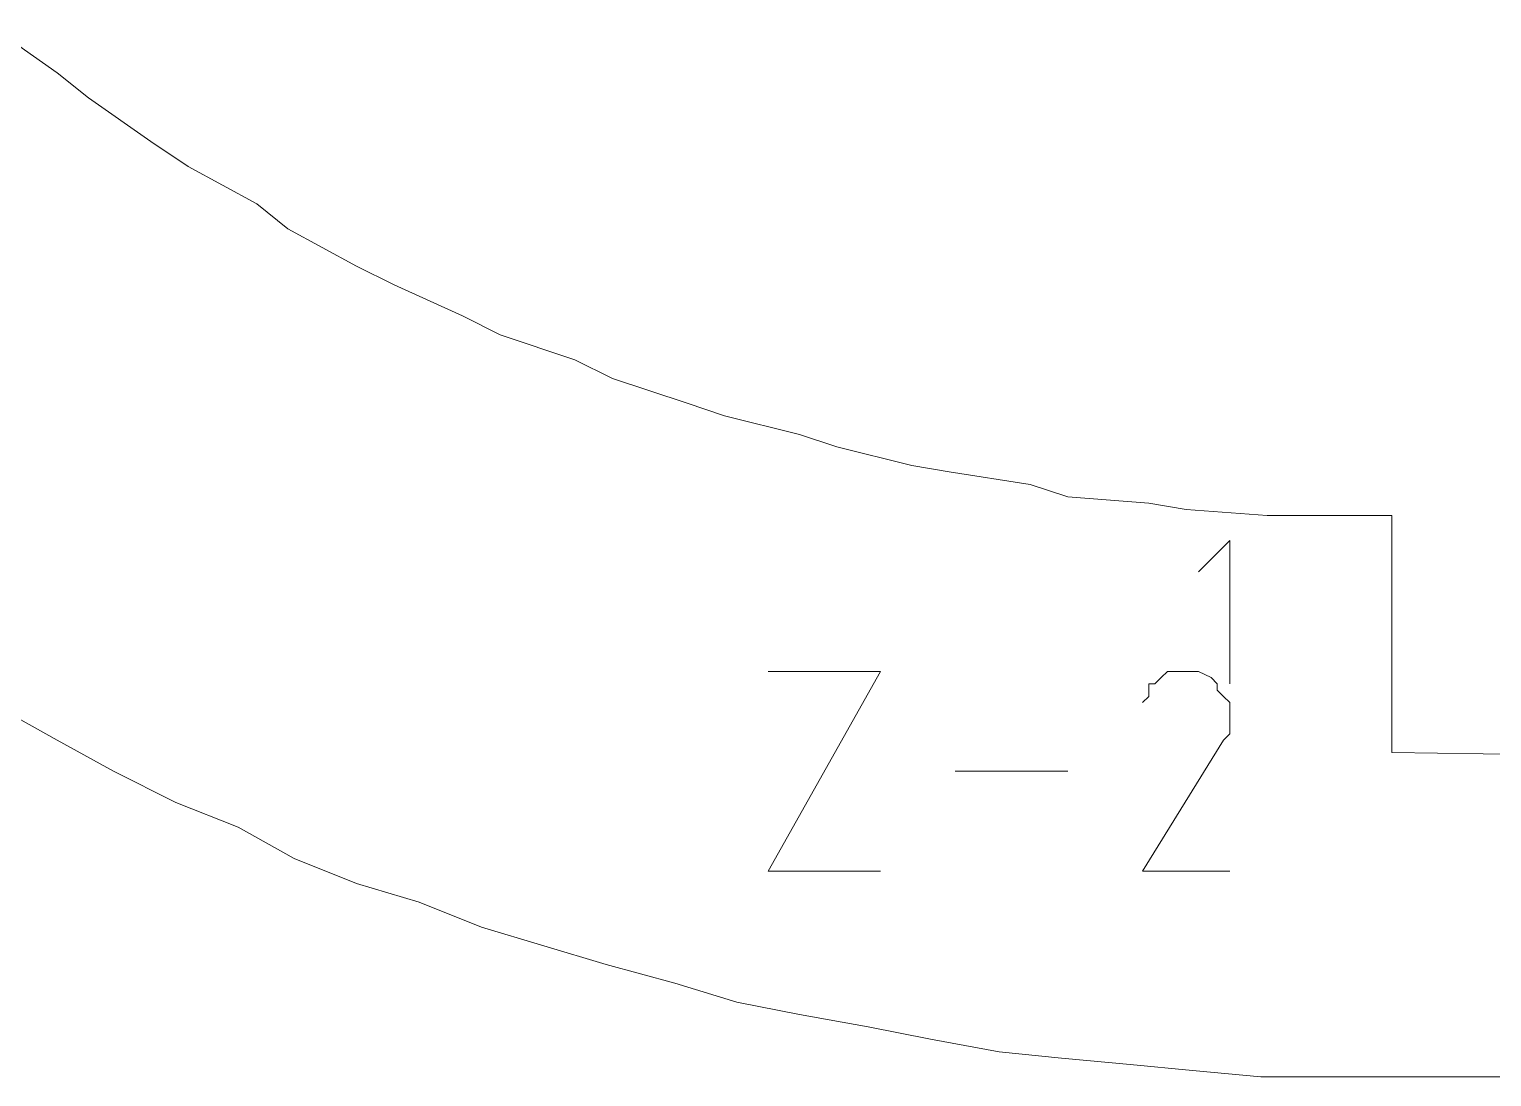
# Model space of a CAD drawing. Header units: centimetres. Extents: x -10.4 to 10.4, y -10.8 to 7.6.
# Drawn here: x -3.855 to -2.528, y -10.749 to -9.799 of the extents above; entities that cross this region are included whole.
import ezdxf
from ezdxf.lldxf.tags import DXFTag

# ---------------------------------------------------------------- set-up
doc = ezdxf.new("R2010")
doc.units = ezdxf.units.CM
doc.header["$MEASUREMENT"] = 0
doc.layers.add('layer 1', color=7, linetype='Continuous')
tags = doc.linetypes.add('New Line1679', pattern=[0.2, 0.1, -0.1]).pattern_tags.tags
tags[6:7] = [DXFTag(74, 4), DXFTag(75, 0), DXFTag(340, '0'), DXFTag(46, 1.0), DXFTag(50, 0.0), DXFTag(44, 0.0), DXFTag(45, 0.0)]
tags[4:5] = [DXFTag(74, 4), DXFTag(75, 0), DXFTag(340, '0'), DXFTag(46, 1.0), DXFTag(50, 0.0), DXFTag(44, 0.0), DXFTag(45, 0.0)]
tags = doc.linetypes.add('New Line1680', pattern=[0.2, 0.1, -0.1]).pattern_tags.tags
tags[6:7] = [DXFTag(74, 4), DXFTag(75, 0), DXFTag(340, '0'), DXFTag(46, 1.0), DXFTag(50, 0.0), DXFTag(44, 0.0), DXFTag(45, 0.0)]
tags[4:5] = [DXFTag(74, 4), DXFTag(75, 0), DXFTag(340, '0'), DXFTag(46, 1.0), DXFTag(50, 0.0), DXFTag(44, 0.0), DXFTag(45, 0.0)]
tags = doc.linetypes.add('New Line1681', pattern=[0.2, 0.1, -0.1]).pattern_tags.tags
tags[6:7] = [DXFTag(74, 4), DXFTag(75, 0), DXFTag(340, '0'), DXFTag(46, 1.0), DXFTag(50, 0.0), DXFTag(44, 0.0), DXFTag(45, 0.0)]
tags[4:5] = [DXFTag(74, 4), DXFTag(75, 0), DXFTag(340, '0'), DXFTag(46, 1.0), DXFTag(50, 0.0), DXFTag(44, 0.0), DXFTag(45, 0.0)]
tags = doc.linetypes.add('New Line1682', pattern=[0.2, 0.1, -0.1]).pattern_tags.tags
tags[6:7] = [DXFTag(74, 4), DXFTag(75, 0), DXFTag(340, '0'), DXFTag(46, 1.0), DXFTag(50, 0.0), DXFTag(44, 0.0), DXFTag(45, 0.0)]
tags[4:5] = [DXFTag(74, 4), DXFTag(75, 0), DXFTag(340, '0'), DXFTag(46, 1.0), DXFTag(50, 0.0), DXFTag(44, 0.0), DXFTag(45, 0.0)]
tags = doc.linetypes.add('New Line1683', pattern=[0.2, 0.1, -0.1]).pattern_tags.tags
tags[6:7] = [DXFTag(74, 4), DXFTag(75, 0), DXFTag(340, '0'), DXFTag(46, 1.0), DXFTag(50, 0.0), DXFTag(44, 0.0), DXFTag(45, 0.0)]
tags[4:5] = [DXFTag(74, 4), DXFTag(75, 0), DXFTag(340, '0'), DXFTag(46, 1.0), DXFTag(50, 0.0), DXFTag(44, 0.0), DXFTag(45, 0.0)]
tags = doc.linetypes.add('New Line1684', pattern=[0.2, 0.1, -0.1]).pattern_tags.tags
tags[6:7] = [DXFTag(74, 4), DXFTag(75, 0), DXFTag(340, '0'), DXFTag(46, 1.0), DXFTag(50, 0.0), DXFTag(44, 0.0), DXFTag(45, 0.0)]
tags[4:5] = [DXFTag(74, 4), DXFTag(75, 0), DXFTag(340, '0'), DXFTag(46, 1.0), DXFTag(50, 0.0), DXFTag(44, 0.0), DXFTag(45, 0.0)]
tags = doc.linetypes.add('New Line1685', pattern=[0.2, 0.1, -0.1]).pattern_tags.tags
tags[6:7] = [DXFTag(74, 4), DXFTag(75, 0), DXFTag(340, '0'), DXFTag(46, 1.0), DXFTag(50, 0.0), DXFTag(44, 0.0), DXFTag(45, 0.0)]
tags[4:5] = [DXFTag(74, 4), DXFTag(75, 0), DXFTag(340, '0'), DXFTag(46, 1.0), DXFTag(50, 0.0), DXFTag(44, 0.0), DXFTag(45, 0.0)]
tags = doc.linetypes.add('New Line1686', pattern=[0.2, 0.1, -0.1]).pattern_tags.tags
tags[6:7] = [DXFTag(74, 4), DXFTag(75, 0), DXFTag(340, '0'), DXFTag(46, 1.0), DXFTag(50, 0.0), DXFTag(44, 0.0), DXFTag(45, 0.0)]
tags[4:5] = [DXFTag(74, 4), DXFTag(75, 0), DXFTag(340, '0'), DXFTag(46, 1.0), DXFTag(50, 0.0), DXFTag(44, 0.0), DXFTag(45, 0.0)]
tags = doc.linetypes.add('New Line1687', pattern=[0.2, 0.1, -0.1]).pattern_tags.tags
tags[6:7] = [DXFTag(74, 4), DXFTag(75, 0), DXFTag(340, '0'), DXFTag(46, 1.0), DXFTag(50, 0.0), DXFTag(44, 0.0), DXFTag(45, 0.0)]
tags[4:5] = [DXFTag(74, 4), DXFTag(75, 0), DXFTag(340, '0'), DXFTag(46, 1.0), DXFTag(50, 0.0), DXFTag(44, 0.0), DXFTag(45, 0.0)]
tags = doc.linetypes.add('New Line1688', pattern=[0.2, 0.1, -0.1]).pattern_tags.tags
tags[6:7] = [DXFTag(74, 4), DXFTag(75, 0), DXFTag(340, '0'), DXFTag(46, 1.0), DXFTag(50, 0.0), DXFTag(44, 0.0), DXFTag(45, 0.0)]
tags[4:5] = [DXFTag(74, 4), DXFTag(75, 0), DXFTag(340, '0'), DXFTag(46, 1.0), DXFTag(50, 0.0), DXFTag(44, 0.0), DXFTag(45, 0.0)]
tags = doc.linetypes.add('New Line1689', pattern=[0.2, 0.1, -0.1]).pattern_tags.tags
tags[6:7] = [DXFTag(74, 4), DXFTag(75, 0), DXFTag(340, '0'), DXFTag(46, 1.0), DXFTag(50, 0.0), DXFTag(44, 0.0), DXFTag(45, 0.0)]
tags[4:5] = [DXFTag(74, 4), DXFTag(75, 0), DXFTag(340, '0'), DXFTag(46, 1.0), DXFTag(50, 0.0), DXFTag(44, 0.0), DXFTag(45, 0.0)]
tags = doc.linetypes.add('New Line1690', pattern=[0.2, 0.1, -0.1]).pattern_tags.tags
tags[6:7] = [DXFTag(74, 4), DXFTag(75, 0), DXFTag(340, '0'), DXFTag(46, 1.0), DXFTag(50, 0.0), DXFTag(44, 0.0), DXFTag(45, 0.0)]
tags[4:5] = [DXFTag(74, 4), DXFTag(75, 0), DXFTag(340, '0'), DXFTag(46, 1.0), DXFTag(50, 0.0), DXFTag(44, 0.0), DXFTag(45, 0.0)]
tags = doc.linetypes.add('New Line1691', pattern=[0.2, 0.1, -0.1]).pattern_tags.tags
tags[6:7] = [DXFTag(74, 4), DXFTag(75, 0), DXFTag(340, '0'), DXFTag(46, 1.0), DXFTag(50, 0.0), DXFTag(44, 0.0), DXFTag(45, 0.0)]
tags[4:5] = [DXFTag(74, 4), DXFTag(75, 0), DXFTag(340, '0'), DXFTag(46, 1.0), DXFTag(50, 0.0), DXFTag(44, 0.0), DXFTag(45, 0.0)]
tags = doc.linetypes.add('New Line1692', pattern=[0.2, 0.1, -0.1]).pattern_tags.tags
tags[6:7] = [DXFTag(74, 4), DXFTag(75, 0), DXFTag(340, '0'), DXFTag(46, 1.0), DXFTag(50, 0.0), DXFTag(44, 0.0), DXFTag(45, 0.0)]
tags[4:5] = [DXFTag(74, 4), DXFTag(75, 0), DXFTag(340, '0'), DXFTag(46, 1.0), DXFTag(50, 0.0), DXFTag(44, 0.0), DXFTag(45, 0.0)]
tags = doc.linetypes.add('New Line1693', pattern=[0.2, 0.1, -0.1]).pattern_tags.tags
tags[6:7] = [DXFTag(74, 4), DXFTag(75, 0), DXFTag(340, '0'), DXFTag(46, 1.0), DXFTag(50, 0.0), DXFTag(44, 0.0), DXFTag(45, 0.0)]
tags[4:5] = [DXFTag(74, 4), DXFTag(75, 0), DXFTag(340, '0'), DXFTag(46, 1.0), DXFTag(50, 0.0), DXFTag(44, 0.0), DXFTag(45, 0.0)]
tags = doc.linetypes.add('New Line1694', pattern=[0.2, 0.1, -0.1]).pattern_tags.tags
tags[6:7] = [DXFTag(74, 4), DXFTag(75, 0), DXFTag(340, '0'), DXFTag(46, 1.0), DXFTag(50, 0.0), DXFTag(44, 0.0), DXFTag(45, 0.0)]
tags[4:5] = [DXFTag(74, 4), DXFTag(75, 0), DXFTag(340, '0'), DXFTag(46, 1.0), DXFTag(50, 0.0), DXFTag(44, 0.0), DXFTag(45, 0.0)]
tags = doc.linetypes.add('New Line1695', pattern=[0.2, 0.1, -0.1]).pattern_tags.tags
tags[6:7] = [DXFTag(74, 4), DXFTag(75, 0), DXFTag(340, '0'), DXFTag(46, 1.0), DXFTag(50, 0.0), DXFTag(44, 0.0), DXFTag(45, 0.0)]
tags[4:5] = [DXFTag(74, 4), DXFTag(75, 0), DXFTag(340, '0'), DXFTag(46, 1.0), DXFTag(50, 0.0), DXFTag(44, 0.0), DXFTag(45, 0.0)]
tags = doc.linetypes.add('New Line1696', pattern=[0.2, 0.1, -0.1]).pattern_tags.tags
tags[6:7] = [DXFTag(74, 4), DXFTag(75, 0), DXFTag(340, '0'), DXFTag(46, 1.0), DXFTag(50, 0.0), DXFTag(44, 0.0), DXFTag(45, 0.0)]
tags[4:5] = [DXFTag(74, 4), DXFTag(75, 0), DXFTag(340, '0'), DXFTag(46, 1.0), DXFTag(50, 0.0), DXFTag(44, 0.0), DXFTag(45, 0.0)]
tags = doc.linetypes.add('New Line1697', pattern=[0.2, 0.1, -0.1]).pattern_tags.tags
tags[6:7] = [DXFTag(74, 4), DXFTag(75, 0), DXFTag(340, '0'), DXFTag(46, 1.0), DXFTag(50, 0.0), DXFTag(44, 0.0), DXFTag(45, 0.0)]
tags[4:5] = [DXFTag(74, 4), DXFTag(75, 0), DXFTag(340, '0'), DXFTag(46, 1.0), DXFTag(50, 0.0), DXFTag(44, 0.0), DXFTag(45, 0.0)]
tags = doc.linetypes.add('New Line1698', pattern=[0.2, 0.1, -0.1]).pattern_tags.tags
tags[6:7] = [DXFTag(74, 4), DXFTag(75, 0), DXFTag(340, '0'), DXFTag(46, 1.0), DXFTag(50, 0.0), DXFTag(44, 0.0), DXFTag(45, 0.0)]
tags[4:5] = [DXFTag(74, 4), DXFTag(75, 0), DXFTag(340, '0'), DXFTag(46, 1.0), DXFTag(50, 0.0), DXFTag(44, 0.0), DXFTag(45, 0.0)]
tags = doc.linetypes.add('New Line1699', pattern=[0.2, 0.1, -0.1]).pattern_tags.tags
tags[6:7] = [DXFTag(74, 4), DXFTag(75, 0), DXFTag(340, '0'), DXFTag(46, 1.0), DXFTag(50, 0.0), DXFTag(44, 0.0), DXFTag(45, 0.0)]
tags[4:5] = [DXFTag(74, 4), DXFTag(75, 0), DXFTag(340, '0'), DXFTag(46, 1.0), DXFTag(50, 0.0), DXFTag(44, 0.0), DXFTag(45, 0.0)]
tags = doc.linetypes.add('New Line1700', pattern=[0.2, 0.1, -0.1]).pattern_tags.tags
tags[6:7] = [DXFTag(74, 4), DXFTag(75, 0), DXFTag(340, '0'), DXFTag(46, 1.0), DXFTag(50, 0.0), DXFTag(44, 0.0), DXFTag(45, 0.0)]
tags[4:5] = [DXFTag(74, 4), DXFTag(75, 0), DXFTag(340, '0'), DXFTag(46, 1.0), DXFTag(50, 0.0), DXFTag(44, 0.0), DXFTag(45, 0.0)]
tags = doc.linetypes.add('New Line1701', pattern=[0.2, 0.1, -0.1]).pattern_tags.tags
tags[6:7] = [DXFTag(74, 4), DXFTag(75, 0), DXFTag(340, '0'), DXFTag(46, 1.0), DXFTag(50, 0.0), DXFTag(44, 0.0), DXFTag(45, 0.0)]
tags[4:5] = [DXFTag(74, 4), DXFTag(75, 0), DXFTag(340, '0'), DXFTag(46, 1.0), DXFTag(50, 0.0), DXFTag(44, 0.0), DXFTag(45, 0.0)]
tags = doc.linetypes.add('New Line1702', pattern=[0.2, 0.1, -0.1]).pattern_tags.tags
tags[6:7] = [DXFTag(74, 4), DXFTag(75, 0), DXFTag(340, '0'), DXFTag(46, 1.0), DXFTag(50, 0.0), DXFTag(44, 0.0), DXFTag(45, 0.0)]
tags[4:5] = [DXFTag(74, 4), DXFTag(75, 0), DXFTag(340, '0'), DXFTag(46, 1.0), DXFTag(50, 0.0), DXFTag(44, 0.0), DXFTag(45, 0.0)]
tags = doc.linetypes.add('New Line1721', pattern=[0.2, 0.1, -0.1]).pattern_tags.tags
tags[6:7] = [DXFTag(74, 4), DXFTag(75, 0), DXFTag(340, '0'), DXFTag(46, 1.0), DXFTag(50, 0.0), DXFTag(44, 0.0), DXFTag(45, 0.0)]
tags[4:5] = [DXFTag(74, 4), DXFTag(75, 0), DXFTag(340, '0'), DXFTag(46, 1.0), DXFTag(50, 0.0), DXFTag(44, 0.0), DXFTag(45, 0.0)]
tags = doc.linetypes.add('New Line1722', pattern=[0.2, 0.1, -0.1]).pattern_tags.tags
tags[6:7] = [DXFTag(74, 4), DXFTag(75, 0), DXFTag(340, '0'), DXFTag(46, 1.0), DXFTag(50, 0.0), DXFTag(44, 0.0), DXFTag(45, 0.0)]
tags[4:5] = [DXFTag(74, 4), DXFTag(75, 0), DXFTag(340, '0'), DXFTag(46, 1.0), DXFTag(50, 0.0), DXFTag(44, 0.0), DXFTag(45, 0.0)]
tags = doc.linetypes.add('New Line1723', pattern=[0.2, 0.1, -0.1]).pattern_tags.tags
tags[6:7] = [DXFTag(74, 4), DXFTag(75, 0), DXFTag(340, '0'), DXFTag(46, 1.0), DXFTag(50, 0.0), DXFTag(44, 0.0), DXFTag(45, 0.0)]
tags[4:5] = [DXFTag(74, 4), DXFTag(75, 0), DXFTag(340, '0'), DXFTag(46, 1.0), DXFTag(50, 0.0), DXFTag(44, 0.0), DXFTag(45, 0.0)]
tags = doc.linetypes.add('New Line1724', pattern=[0.2, 0.1, -0.1]).pattern_tags.tags
tags[6:7] = [DXFTag(74, 4), DXFTag(75, 0), DXFTag(340, '0'), DXFTag(46, 1.0), DXFTag(50, 0.0), DXFTag(44, 0.0), DXFTag(45, 0.0)]
tags[4:5] = [DXFTag(74, 4), DXFTag(75, 0), DXFTag(340, '0'), DXFTag(46, 1.0), DXFTag(50, 0.0), DXFTag(44, 0.0), DXFTag(45, 0.0)]
tags = doc.linetypes.add('New Line1725', pattern=[0.2, 0.1, -0.1]).pattern_tags.tags
tags[6:7] = [DXFTag(74, 4), DXFTag(75, 0), DXFTag(340, '0'), DXFTag(46, 1.0), DXFTag(50, 0.0), DXFTag(44, 0.0), DXFTag(45, 0.0)]
tags[4:5] = [DXFTag(74, 4), DXFTag(75, 0), DXFTag(340, '0'), DXFTag(46, 1.0), DXFTag(50, 0.0), DXFTag(44, 0.0), DXFTag(45, 0.0)]
tags = doc.linetypes.add('New Line1726', pattern=[0.2, 0.1, -0.1]).pattern_tags.tags
tags[6:7] = [DXFTag(74, 4), DXFTag(75, 0), DXFTag(340, '0'), DXFTag(46, 1.0), DXFTag(50, 0.0), DXFTag(44, 0.0), DXFTag(45, 0.0)]
tags[4:5] = [DXFTag(74, 4), DXFTag(75, 0), DXFTag(340, '0'), DXFTag(46, 1.0), DXFTag(50, 0.0), DXFTag(44, 0.0), DXFTag(45, 0.0)]
tags = doc.linetypes.add('New Line1727', pattern=[0.2, 0.1, -0.1]).pattern_tags.tags
tags[6:7] = [DXFTag(74, 4), DXFTag(75, 0), DXFTag(340, '0'), DXFTag(46, 1.0), DXFTag(50, 0.0), DXFTag(44, 0.0), DXFTag(45, 0.0)]
tags[4:5] = [DXFTag(74, 4), DXFTag(75, 0), DXFTag(340, '0'), DXFTag(46, 1.0), DXFTag(50, 0.0), DXFTag(44, 0.0), DXFTag(45, 0.0)]
tags = doc.linetypes.add('New Line1728', pattern=[0.2, 0.1, -0.1]).pattern_tags.tags
tags[6:7] = [DXFTag(74, 4), DXFTag(75, 0), DXFTag(340, '0'), DXFTag(46, 1.0), DXFTag(50, 0.0), DXFTag(44, 0.0), DXFTag(45, 0.0)]
tags[4:5] = [DXFTag(74, 4), DXFTag(75, 0), DXFTag(340, '0'), DXFTag(46, 1.0), DXFTag(50, 0.0), DXFTag(44, 0.0), DXFTag(45, 0.0)]
tags = doc.linetypes.add('New Line1729', pattern=[0.2, 0.1, -0.1]).pattern_tags.tags
tags[6:7] = [DXFTag(74, 4), DXFTag(75, 0), DXFTag(340, '0'), DXFTag(46, 1.0), DXFTag(50, 0.0), DXFTag(44, 0.0), DXFTag(45, 0.0)]
tags[4:5] = [DXFTag(74, 4), DXFTag(75, 0), DXFTag(340, '0'), DXFTag(46, 1.0), DXFTag(50, 0.0), DXFTag(44, 0.0), DXFTag(45, 0.0)]
tags = doc.linetypes.add('New Line1730', pattern=[0.2, 0.1, -0.1]).pattern_tags.tags
tags[6:7] = [DXFTag(74, 4), DXFTag(75, 0), DXFTag(340, '0'), DXFTag(46, 1.0), DXFTag(50, 0.0), DXFTag(44, 0.0), DXFTag(45, 0.0)]
tags[4:5] = [DXFTag(74, 4), DXFTag(75, 0), DXFTag(340, '0'), DXFTag(46, 1.0), DXFTag(50, 0.0), DXFTag(44, 0.0), DXFTag(45, 0.0)]
tags = doc.linetypes.add('New Line1731', pattern=[0.2, 0.1, -0.1]).pattern_tags.tags
tags[6:7] = [DXFTag(74, 4), DXFTag(75, 0), DXFTag(340, '0'), DXFTag(46, 1.0), DXFTag(50, 0.0), DXFTag(44, 0.0), DXFTag(45, 0.0)]
tags[4:5] = [DXFTag(74, 4), DXFTag(75, 0), DXFTag(340, '0'), DXFTag(46, 1.0), DXFTag(50, 0.0), DXFTag(44, 0.0), DXFTag(45, 0.0)]
tags = doc.linetypes.add('New Line1732', pattern=[0.2, 0.1, -0.1]).pattern_tags.tags
tags[6:7] = [DXFTag(74, 4), DXFTag(75, 0), DXFTag(340, '0'), DXFTag(46, 1.0), DXFTag(50, 0.0), DXFTag(44, 0.0), DXFTag(45, 0.0)]
tags[4:5] = [DXFTag(74, 4), DXFTag(75, 0), DXFTag(340, '0'), DXFTag(46, 1.0), DXFTag(50, 0.0), DXFTag(44, 0.0), DXFTag(45, 0.0)]
tags = doc.linetypes.add('New Line1733', pattern=[0.2, 0.1, -0.1]).pattern_tags.tags
tags[6:7] = [DXFTag(74, 4), DXFTag(75, 0), DXFTag(340, '0'), DXFTag(46, 1.0), DXFTag(50, 0.0), DXFTag(44, 0.0), DXFTag(45, 0.0)]
tags[4:5] = [DXFTag(74, 4), DXFTag(75, 0), DXFTag(340, '0'), DXFTag(46, 1.0), DXFTag(50, 0.0), DXFTag(44, 0.0), DXFTag(45, 0.0)]
tags = doc.linetypes.add('New Line1734', pattern=[0.2, 0.1, -0.1]).pattern_tags.tags
tags[6:7] = [DXFTag(74, 4), DXFTag(75, 0), DXFTag(340, '0'), DXFTag(46, 1.0), DXFTag(50, 0.0), DXFTag(44, 0.0), DXFTag(45, 0.0)]
tags[4:5] = [DXFTag(74, 4), DXFTag(75, 0), DXFTag(340, '0'), DXFTag(46, 1.0), DXFTag(50, 0.0), DXFTag(44, 0.0), DXFTag(45, 0.0)]
tags = doc.linetypes.add('New Line1735', pattern=[0.2, 0.1, -0.1]).pattern_tags.tags
tags[6:7] = [DXFTag(74, 4), DXFTag(75, 0), DXFTag(340, '0'), DXFTag(46, 1.0), DXFTag(50, 0.0), DXFTag(44, 0.0), DXFTag(45, 0.0)]
tags[4:5] = [DXFTag(74, 4), DXFTag(75, 0), DXFTag(340, '0'), DXFTag(46, 1.0), DXFTag(50, 0.0), DXFTag(44, 0.0), DXFTag(45, 0.0)]
tags = doc.linetypes.add('New Line1736', pattern=[0.2, 0.1, -0.1]).pattern_tags.tags
tags[6:7] = [DXFTag(74, 4), DXFTag(75, 0), DXFTag(340, '0'), DXFTag(46, 1.0), DXFTag(50, 0.0), DXFTag(44, 0.0), DXFTag(45, 0.0)]
tags[4:5] = [DXFTag(74, 4), DXFTag(75, 0), DXFTag(340, '0'), DXFTag(46, 1.0), DXFTag(50, 0.0), DXFTag(44, 0.0), DXFTag(45, 0.0)]
tags = doc.linetypes.add('New Line1737', pattern=[0.2, 0.1, -0.1]).pattern_tags.tags
tags[6:7] = [DXFTag(74, 4), DXFTag(75, 0), DXFTag(340, '0'), DXFTag(46, 1.0), DXFTag(50, 0.0), DXFTag(44, 0.0), DXFTag(45, 0.0)]
tags[4:5] = [DXFTag(74, 4), DXFTag(75, 0), DXFTag(340, '0'), DXFTag(46, 1.0), DXFTag(50, 0.0), DXFTag(44, 0.0), DXFTag(45, 0.0)]
tags = doc.linetypes.add('New Line1738', pattern=[0.2, 0.1, -0.1]).pattern_tags.tags
tags[6:7] = [DXFTag(74, 4), DXFTag(75, 0), DXFTag(340, '0'), DXFTag(46, 1.0), DXFTag(50, 0.0), DXFTag(44, 0.0), DXFTag(45, 0.0)]
tags[4:5] = [DXFTag(74, 4), DXFTag(75, 0), DXFTag(340, '0'), DXFTag(46, 1.0), DXFTag(50, 0.0), DXFTag(44, 0.0), DXFTag(45, 0.0)]
tags = doc.linetypes.add('New Line1739', pattern=[0.2, 0.1, -0.1]).pattern_tags.tags
tags[6:7] = [DXFTag(74, 4), DXFTag(75, 0), DXFTag(340, '0'), DXFTag(46, 1.0), DXFTag(50, 0.0), DXFTag(44, 0.0), DXFTag(45, 0.0)]
tags[4:5] = [DXFTag(74, 4), DXFTag(75, 0), DXFTag(340, '0'), DXFTag(46, 1.0), DXFTag(50, 0.0), DXFTag(44, 0.0), DXFTag(45, 0.0)]
tags = doc.linetypes.add('New Line1740', pattern=[0.2, 0.1, -0.1]).pattern_tags.tags
tags[6:7] = [DXFTag(74, 4), DXFTag(75, 0), DXFTag(340, '0'), DXFTag(46, 1.0), DXFTag(50, 0.0), DXFTag(44, 0.0), DXFTag(45, 0.0)]
tags[4:5] = [DXFTag(74, 4), DXFTag(75, 0), DXFTag(340, '0'), DXFTag(46, 1.0), DXFTag(50, 0.0), DXFTag(44, 0.0), DXFTag(45, 0.0)]
tags = doc.linetypes.add('New Line1741', pattern=[0.2, 0.1, -0.1]).pattern_tags.tags
tags[6:7] = [DXFTag(74, 4), DXFTag(75, 0), DXFTag(340, '0'), DXFTag(46, 1.0), DXFTag(50, 0.0), DXFTag(44, 0.0), DXFTag(45, 0.0)]
tags[4:5] = [DXFTag(74, 4), DXFTag(75, 0), DXFTag(340, '0'), DXFTag(46, 1.0), DXFTag(50, 0.0), DXFTag(44, 0.0), DXFTag(45, 0.0)]
tags = doc.linetypes.add('New Line1742', pattern=[0.2, 0.1, -0.1]).pattern_tags.tags
tags[6:7] = [DXFTag(74, 4), DXFTag(75, 0), DXFTag(340, '0'), DXFTag(46, 1.0), DXFTag(50, 0.0), DXFTag(44, 0.0), DXFTag(45, 0.0)]
tags[4:5] = [DXFTag(74, 4), DXFTag(75, 0), DXFTag(340, '0'), DXFTag(46, 1.0), DXFTag(50, 0.0), DXFTag(44, 0.0), DXFTag(45, 0.0)]
tags = doc.linetypes.add('New Line1743', pattern=[0.2, 0.1, -0.1]).pattern_tags.tags
tags[6:7] = [DXFTag(74, 4), DXFTag(75, 0), DXFTag(340, '0'), DXFTag(46, 1.0), DXFTag(50, 0.0), DXFTag(44, 0.0), DXFTag(45, 0.0)]
tags[4:5] = [DXFTag(74, 4), DXFTag(75, 0), DXFTag(340, '0'), DXFTag(46, 1.0), DXFTag(50, 0.0), DXFTag(44, 0.0), DXFTag(45, 0.0)]
tags = doc.linetypes.add('New Line1744', pattern=[0.2, 0.1, -0.1]).pattern_tags.tags
tags[6:7] = [DXFTag(74, 4), DXFTag(75, 0), DXFTag(340, '0'), DXFTag(46, 1.0), DXFTag(50, 0.0), DXFTag(44, 0.0), DXFTag(45, 0.0)]
tags[4:5] = [DXFTag(74, 4), DXFTag(75, 0), DXFTag(340, '0'), DXFTag(46, 1.0), DXFTag(50, 0.0), DXFTag(44, 0.0), DXFTag(45, 0.0)]
tags = doc.linetypes.add('New Line1745', pattern=[0.2, 0.1, -0.1]).pattern_tags.tags
tags[6:7] = [DXFTag(74, 4), DXFTag(75, 0), DXFTag(340, '0'), DXFTag(46, 1.0), DXFTag(50, 0.0), DXFTag(44, 0.0), DXFTag(45, 0.0)]
tags[4:5] = [DXFTag(74, 4), DXFTag(75, 0), DXFTag(340, '0'), DXFTag(46, 1.0), DXFTag(50, 0.0), DXFTag(44, 0.0), DXFTag(45, 0.0)]
tags = doc.linetypes.add('New Line1746', pattern=[0.2, 0.1, -0.1]).pattern_tags.tags
tags[6:7] = [DXFTag(74, 4), DXFTag(75, 0), DXFTag(340, '0'), DXFTag(46, 1.0), DXFTag(50, 0.0), DXFTag(44, 0.0), DXFTag(45, 0.0)]
tags[4:5] = [DXFTag(74, 4), DXFTag(75, 0), DXFTag(340, '0'), DXFTag(46, 1.0), DXFTag(50, 0.0), DXFTag(44, 0.0), DXFTag(45, 0.0)]
tags = doc.linetypes.add('New Line1747', pattern=[0.2, 0.1, -0.1]).pattern_tags.tags
tags[6:7] = [DXFTag(74, 4), DXFTag(75, 0), DXFTag(340, '0'), DXFTag(46, 1.0), DXFTag(50, 0.0), DXFTag(44, 0.0), DXFTag(45, 0.0)]
tags[4:5] = [DXFTag(74, 4), DXFTag(75, 0), DXFTag(340, '0'), DXFTag(46, 1.0), DXFTag(50, 0.0), DXFTag(44, 0.0), DXFTag(45, 0.0)]

msp = doc.modelspace()

# ---------------------------------------------------------------- linework, layer by layer
at = {"layer": 'layer 1', "color": 5, "linetype": 'New Line1747', "lineweight": 9}
msp.add_open_spline([(-3.8295, -9.83832), (-3.8295, -9.83832), (-3.88609, -9.79881), (-3.88609, -9.79881)], degree=3, dxfattribs=at)
at = {"layer": 'layer 1', "color": 5, "linetype": 'New Line1746', "lineweight": 9}
msp.add_open_spline([(-3.80121, -9.86092), (-3.80121, -9.86092), (-3.8295, -9.83832), (-3.8295, -9.83832)], degree=3, dxfattribs=at)
at = {"layer": 'layer 1', "color": 5, "linetype": 'New Line1745', "lineweight": 9}
msp.add_open_spline([(-3.74462, -9.9006), (-3.74462, -9.9006), (-3.80121, -9.86092), (-3.80121, -9.86092)], degree=3, dxfattribs=at)
at = {"layer": 'layer 1', "color": 5, "linetype": 'New Line1744', "lineweight": 9}
msp.add_open_spline([(-3.71079, -9.92321), (-3.71079, -9.92321), (-3.74462, -9.9006), (-3.74462, -9.9006)], degree=3, dxfattribs=at)
at = {"layer": 'layer 1', "color": 5, "linetype": 'New Line1743', "lineweight": 9}
msp.add_open_spline([(-3.64852, -9.95718), (-3.64852, -9.95718), (-3.71079, -9.92321), (-3.71079, -9.92321)], degree=3, dxfattribs=at)
at = {"layer": 'layer 1', "color": 5, "linetype": 'New Line1742', "lineweight": 9}
msp.add_open_spline([(-3.62022, -9.97979), (-3.62022, -9.97979), (-3.64852, -9.95718), (-3.64852, -9.95718)], degree=3, dxfattribs=at)
at = {"layer": 'layer 1', "color": 5, "linetype": 'New Line1741', "lineweight": 9}
msp.add_open_spline([(-3.55795, -10.01376), (-3.55795, -10.01376), (-3.62022, -9.97979), (-3.62022, -9.97979)], degree=3, dxfattribs=at)
at = {"layer": 'layer 1', "color": 5, "linetype": 'New Line1740', "lineweight": 9}
msp.add_open_spline([(-3.52397, -10.03068), (-3.52397, -10.03068), (-3.55795, -10.01376), (-3.55795, -10.01376)], degree=3, dxfattribs=at)
at = {"layer": 'layer 1', "color": 5, "linetype": 'New Line1739', "lineweight": 9}
msp.add_open_spline([(-3.46184, -10.05898), (-3.46184, -10.05898), (-3.52397, -10.03068), (-3.52397, -10.03068)], degree=3, dxfattribs=at)
at = {"layer": 'layer 1', "color": 5, "linetype": 'New Line1738', "lineweight": 9}
msp.add_open_spline([(-3.42787, -10.07605), (-3.42787, -10.07605), (-3.46184, -10.05898), (-3.46184, -10.05898)], degree=3, dxfattribs=at)
at = {"layer": 'layer 1', "color": 5, "linetype": 'New Line1737', "lineweight": 9}
msp.add_open_spline([(-3.35989, -10.09864), (-3.35989, -10.09864), (-3.42787, -10.07605), (-3.42787, -10.07605)], degree=3, dxfattribs=at)
at = {"layer": 'layer 1', "color": 5, "linetype": 'New Line1736', "lineweight": 9}
msp.add_open_spline([(-3.32592, -10.11556), (-3.32592, -10.11556), (-3.35989, -10.09864), (-3.35989, -10.09864)], degree=3, dxfattribs=at)
at = {"layer": 'layer 1', "color": 5, "linetype": 'New Line1735', "lineweight": 9}
msp.add_open_spline([(-3.2581, -10.13816), (-3.2581, -10.13816), (-3.32592, -10.11556), (-3.32592, -10.11556)], degree=3, dxfattribs=at)
at = {"layer": 'layer 1', "color": 5, "linetype": 'New Line1734', "lineweight": 9}
msp.add_open_spline([(-3.22412, -10.14954), (-3.22412, -10.14954), (-3.2581, -10.13816), (-3.2581, -10.13816)], degree=3, dxfattribs=at)
at = {"layer": 'layer 1', "color": 5, "linetype": 'New Line1733', "lineweight": 9}
msp.add_open_spline([(-3.15631, -10.16646), (-3.15631, -10.16646), (-3.22412, -10.14954), (-3.22412, -10.14954)], degree=3, dxfattribs=at)
at = {"layer": 'layer 1', "color": 5, "linetype": 'New Line1732', "lineweight": 9}
msp.add_open_spline([(-3.12233, -10.17784), (-3.12233, -10.17784), (-3.15631, -10.16646), (-3.15631, -10.16646)], degree=3, dxfattribs=at)
at = {"layer": 'layer 1', "color": 5, "linetype": 'New Line1731', "lineweight": 9}
msp.add_open_spline([(-3.05437, -10.19476), (-3.05437, -10.19476), (-3.12233, -10.17784), (-3.12233, -10.17784)], degree=3, dxfattribs=at)
at = {"layer": 'layer 1', "color": 5, "linetype": 'New Line1730', "lineweight": 9}
msp.add_open_spline([(-3.02038, -10.20045), (-3.02038, -10.20045), (-3.05437, -10.19476), (-3.05437, -10.19476)], degree=3, dxfattribs=at)
at = {"layer": 'layer 1', "color": 5, "linetype": 'New Line1729', "lineweight": 9}
msp.add_open_spline([(-2.94688, -10.21182), (-2.94688, -10.21182), (-3.02038, -10.20045), (-3.02038, -10.20045)], degree=3, dxfattribs=at)
at = {"layer": 'layer 1', "color": 5, "linetype": 'New Line1728', "lineweight": 9}
msp.add_open_spline([(-2.9129, -10.22304), (-2.9129, -10.22304), (-2.94688, -10.21182), (-2.94688, -10.21182)], degree=3, dxfattribs=at)
at = {"layer": 'layer 1', "color": 5, "linetype": 'New Line1727', "lineweight": 9}
msp.add_open_spline([(-2.8394, -10.22873), (-2.8394, -10.22873), (-2.9129, -10.22304), (-2.9129, -10.22304)], degree=3, dxfattribs=at)
at = {"layer": 'layer 1', "color": 5, "linetype": 'New Line1726', "lineweight": 9}
msp.add_open_spline([(-2.80542, -10.23442), (-2.80542, -10.23442), (-2.8394, -10.22873), (-2.8394, -10.22873)], degree=3, dxfattribs=at)
at = {"layer": 'layer 1', "color": 5, "linetype": 'New Line1725', "lineweight": 9}
msp.add_open_spline([(-2.73191, -10.24011), (-2.73191, -10.24011), (-2.80542, -10.23442), (-2.80542, -10.23442)], degree=3, dxfattribs=at)
at = {"layer": 'layer 1', "color": 5, "linetype": 'New Line1724', "lineweight": 9}
msp.add_open_spline([(-2.69794, -10.24011), (-2.69794, -10.24011), (-2.73191, -10.24011), (-2.73191, -10.24011)], degree=3, dxfattribs=at)
at = {"layer": 'layer 1', "color": 5, "linetype": 'New Line1723', "lineweight": 9}
msp.add_open_spline([(-2.61875, -10.24011), (-2.61875, -10.24011), (-2.69794, -10.24011), (-2.69794, -10.24011)], degree=3, dxfattribs=at)
at = {"layer": 'layer 1', "color": 5, "linetype": 'New Line1722', "lineweight": 9}
msp.add_open_spline([(-2.61875, -10.45508), (-2.61875, -10.45508), (-2.61875, -10.24011), (-2.61875, -10.24011)], degree=3, dxfattribs=at)
at = {"layer": 'layer 1', "color": 1, "lineweight": 20}
for points in [[(-2.7659, -10.26272), (-2.7659, -10.26272), (-2.79419, -10.29101), (-2.79419, -10.29101)], [(-2.7659, -10.3928), (-2.7659, -10.3928), (-2.7659, -10.26272), (-2.7659, -10.26272)], [(-3.1846, -10.56256), (-3.1846, -10.56256), (-3.08266, -10.38157), (-3.08266, -10.38157)], [(-3.08266, -10.38157), (-3.08266, -10.38157), (-3.1846, -10.38157), (-3.1846, -10.38157)], [(-2.82802, -10.38712), (-2.82802, -10.38712), (-2.83371, -10.3928), (-2.83371, -10.3928)], [(-2.82248, -10.38157), (-2.82248, -10.38157), (-2.82802, -10.38712), (-2.82802, -10.38712)], [(-2.8111, -10.38157), (-2.8111, -10.38157), (-2.82248, -10.38157), (-2.82248, -10.38157)], [(-2.80542, -10.38157), (-2.80542, -10.38157), (-2.8111, -10.38157), (-2.8111, -10.38157)], [(-2.79973, -10.38157), (-2.79973, -10.38157), (-2.80542, -10.38157), (-2.80542, -10.38157)], [(-2.79419, -10.38157), (-2.79419, -10.38157), (-2.79973, -10.38157), (-2.79973, -10.38157)], [(-2.78282, -10.38712), (-2.78282, -10.38712), (-2.79419, -10.38157), (-2.79419, -10.38157)], [(-2.77713, -10.3928), (-2.77713, -10.3928), (-2.78282, -10.38712), (-2.78282, -10.38712)], [(-2.78282, -10.38712), (-2.78282, -10.38712), (-2.78282, -10.38712), (-2.78282, -10.38712)], [(-2.83371, -10.3928), (-2.83371, -10.3928), (-2.8394, -10.3928), (-2.8394, -10.3928)], [(-2.8394, -10.3928), (-2.8394, -10.3928), (-2.8394, -10.40418), (-2.8394, -10.40418)], [(-2.77713, -10.39849), (-2.77713, -10.39849), (-2.77713, -10.3928), (-2.77713, -10.3928)], [(-2.77144, -10.40418), (-2.77144, -10.40418), (-2.77713, -10.39849), (-2.77713, -10.39849)], [(-2.8394, -10.40418), (-2.8394, -10.40418), (-2.84509, -10.40972), (-2.84509, -10.40972)], [(-2.7659, -10.40972), (-2.7659, -10.40972), (-2.77144, -10.40418), (-2.77144, -10.40418)], [(-2.7659, -10.41541), (-2.7659, -10.41541), (-2.7659, -10.40972), (-2.7659, -10.40972)], [(-2.7659, -10.4211), (-2.7659, -10.4211), (-2.7659, -10.41541), (-2.7659, -10.41541)], [(-2.7659, -10.42679), (-2.7659, -10.42679), (-2.7659, -10.4211), (-2.7659, -10.4211)], [(-2.7659, -10.43801), (-2.7659, -10.43801), (-2.7659, -10.42679), (-2.7659, -10.42679)], [(-2.77144, -10.4437), (-2.77144, -10.4437), (-2.7659, -10.43801), (-2.7659, -10.43801)], [(-2.84509, -10.56256), (-2.84509, -10.56256), (-2.77144, -10.4437), (-2.77144, -10.4437)], [(-2.77144, -10.4437), (-2.77144, -10.4437), (-2.77144, -10.4437), (-2.77144, -10.4437)], [(-2.77144, -10.4437), (-2.77144, -10.4437), (-2.77144, -10.4437), (-2.77144, -10.4437)], [(-2.77144, -10.4437), (-2.77144, -10.4437), (-2.77144, -10.4437), (-2.77144, -10.4437)], [(-2.77144, -10.4437), (-2.77144, -10.4437), (-2.77144, -10.4437), (-2.77144, -10.4437)], [(-2.77144, -10.4437), (-2.77144, -10.4437), (-2.77144, -10.4437), (-2.77144, -10.4437)], [(-2.77144, -10.4437), (-2.77144, -10.4437), (-2.77144, -10.4437), (-2.77144, -10.4437)], [(-2.77144, -10.4437), (-2.77144, -10.4437), (-2.77144, -10.4437), (-2.77144, -10.4437)], [(-2.77144, -10.4437), (-2.77144, -10.4437), (-2.77144, -10.4437), (-2.77144, -10.4437)], [(-2.77144, -10.4437), (-2.77144, -10.4437), (-2.77144, -10.4437), (-2.77144, -10.4437)], [(-2.77144, -10.4437), (-2.77144, -10.4437), (-2.77144, -10.4437), (-2.77144, -10.4437)], [(-2.77144, -10.4437), (-2.77144, -10.4437), (-2.77144, -10.4437), (-2.77144, -10.4437)], [(-2.9129, -10.472), (-2.9129, -10.472), (-3.01485, -10.472), (-3.01485, -10.472)], [(-3.08266, -10.56256), (-3.08266, -10.56256), (-3.1846, -10.56256), (-3.1846, -10.56256)], [(-2.7659, -10.56256), (-2.7659, -10.56256), (-2.84509, -10.56256), (-2.84509, -10.56256)]]:
    msp.add_open_spline(points, degree=3, dxfattribs=at)
at = {"layer": 'layer 1', "color": 5, "linetype": 'New Line1679', "lineweight": 9}
msp.add_open_spline([(-3.8804, -10.41541), (-3.8804, -10.41541), (-3.8295, -10.4437), (-3.8295, -10.4437)], degree=3, dxfattribs=at)
at = {"layer": 'layer 1', "color": 5, "linetype": 'New Line1680', "lineweight": 9}
msp.add_open_spline([(-3.8295, -10.4437), (-3.8295, -10.4437), (-3.77861, -10.472), (-3.77861, -10.472)], degree=3, dxfattribs=at)
at = {"layer": 'layer 1', "color": 5, "linetype": 'New Line1721', "lineweight": 9}
msp.add_open_spline([(-1.45888, -10.472), (-1.45888, -10.472), (-2.61875, -10.45508), (-2.61875, -10.45508)], degree=3, dxfattribs=at)
at = {"layer": 'layer 1', "color": 5, "linetype": 'New Line1681', "lineweight": 9}
msp.add_open_spline([(-3.77861, -10.472), (-3.77861, -10.472), (-3.72201, -10.50028), (-3.72201, -10.50028)], degree=3, dxfattribs=at)
at = {"layer": 'layer 1', "color": 5, "linetype": 'New Line1682', "lineweight": 9}
msp.add_open_spline([(-3.72201, -10.50028), (-3.72201, -10.50028), (-3.66543, -10.52289), (-3.66543, -10.52289)], degree=3, dxfattribs=at)
at = {"layer": 'layer 1', "color": 5, "linetype": 'New Line1683', "lineweight": 9}
msp.add_open_spline([(-3.66543, -10.52289), (-3.66543, -10.52289), (-3.61454, -10.55119), (-3.61454, -10.55119)], degree=3, dxfattribs=at)
at = {"layer": 'layer 1', "color": 5, "linetype": 'New Line1684', "lineweight": 9}
msp.add_open_spline([(-3.61454, -10.55119), (-3.61454, -10.55119), (-3.55795, -10.57394), (-3.55795, -10.57394)], degree=3, dxfattribs=at)
at = {"layer": 'layer 1', "color": 5, "linetype": 'New Line1685', "lineweight": 9}
msp.add_open_spline([(-3.55795, -10.57394), (-3.55795, -10.57394), (-3.50137, -10.59085), (-3.50137, -10.59085)], degree=3, dxfattribs=at)
at = {"layer": 'layer 1', "color": 5, "linetype": 'New Line1686', "lineweight": 9}
msp.add_open_spline([(-3.50137, -10.59085), (-3.50137, -10.59085), (-3.44477, -10.61346), (-3.44477, -10.61346)], degree=3, dxfattribs=at)
at = {"layer": 'layer 1', "color": 5, "linetype": 'New Line1687', "lineweight": 9}
msp.add_open_spline([(-3.44477, -10.61346), (-3.44477, -10.61346), (-3.38819, -10.63052), (-3.38819, -10.63052)], degree=3, dxfattribs=at)
at = {"layer": 'layer 1', "color": 5, "linetype": 'New Line1688', "lineweight": 9}
msp.add_open_spline([(-3.38819, -10.63052), (-3.38819, -10.63052), (-3.33161, -10.64743), (-3.33161, -10.64743)], degree=3, dxfattribs=at)
at = {"layer": 'layer 1', "color": 5, "linetype": 'New Line1689', "lineweight": 9}
msp.add_open_spline([(-3.33161, -10.64743), (-3.33161, -10.64743), (-3.26934, -10.66436), (-3.26934, -10.66436)], degree=3, dxfattribs=at)
at = {"layer": 'layer 1', "color": 5, "linetype": 'New Line1690', "lineweight": 9}
msp.add_open_spline([(-3.26934, -10.66436), (-3.26934, -10.66436), (-3.2129, -10.68142), (-3.2129, -10.68142)], degree=3, dxfattribs=at)
at = {"layer": 'layer 1', "color": 5, "linetype": 'New Line1691', "lineweight": 9}
msp.add_open_spline([(-3.2129, -10.68142), (-3.2129, -10.68142), (-3.15631, -10.69265), (-3.15631, -10.69265)], degree=3, dxfattribs=at)
at = {"layer": 'layer 1', "color": 5, "linetype": 'New Line1692', "lineweight": 9}
msp.add_open_spline([(-3.15631, -10.69265), (-3.15631, -10.69265), (-3.09403, -10.70403), (-3.09403, -10.70403)], degree=3, dxfattribs=at)
at = {"layer": 'layer 1', "color": 5, "linetype": 'New Line1693', "lineweight": 9}
msp.add_open_spline([(-3.09403, -10.70403), (-3.09403, -10.70403), (-3.03745, -10.71525), (-3.03745, -10.71525)], degree=3, dxfattribs=at)
at = {"layer": 'layer 1', "color": 5, "linetype": 'New Line1694', "lineweight": 9}
msp.add_open_spline([(-3.03745, -10.71525), (-3.03745, -10.71525), (-2.97518, -10.72663), (-2.97518, -10.72663)], degree=3, dxfattribs=at)
at = {"layer": 'layer 1', "color": 5, "linetype": 'New Line1695', "lineweight": 9}
msp.add_open_spline([(-2.97518, -10.72663), (-2.97518, -10.72663), (-2.91859, -10.73231), (-2.91859, -10.73231)], degree=3, dxfattribs=at)
at = {"layer": 'layer 1', "color": 5, "linetype": 'New Line1696', "lineweight": 9}
msp.add_open_spline([(-2.91859, -10.73231), (-2.91859, -10.73231), (-2.85631, -10.738), (-2.85631, -10.738)], degree=3, dxfattribs=at)
at = {"layer": 'layer 1', "color": 5, "linetype": 'New Line1697', "lineweight": 9}
msp.add_open_spline([(-2.85631, -10.738), (-2.85631, -10.738), (-2.79973, -10.74355), (-2.79973, -10.74355)], degree=3, dxfattribs=at)
at = {"layer": 'layer 1', "color": 5, "linetype": 'New Line1698', "lineweight": 9}
msp.add_open_spline([(-2.79973, -10.74355), (-2.79973, -10.74355), (-2.7376, -10.74923), (-2.7376, -10.74923)], degree=3, dxfattribs=at)
at = {"layer": 'layer 1', "color": 5, "linetype": 'New Line1699', "lineweight": 9}
msp.add_open_spline([(-2.7376, -10.74923), (-2.7376, -10.74923), (-2.67533, -10.74923), (-2.67533, -10.74923)], degree=3, dxfattribs=at)
at = {"layer": 'layer 1', "color": 5, "linetype": 'New Line1700', "lineweight": 9}
msp.add_open_spline([(-2.67533, -10.74923), (-2.67533, -10.74923), (-2.61875, -10.74923), (-2.61875, -10.74923)], degree=3, dxfattribs=at)
at = {"layer": 'layer 1', "color": 5, "linetype": 'New Line1701', "lineweight": 9}
msp.add_open_spline([(-2.61875, -10.74923), (-2.61875, -10.74923), (-2.55647, -10.74923), (-2.55647, -10.74923)], degree=3, dxfattribs=at)
at = {"layer": 'layer 1', "color": 5, "linetype": 'New Line1702', "lineweight": 9}
msp.add_open_spline([(-2.55647, -10.74923), (-2.55647, -10.74923), (-2.49988, -10.74923), (-2.49988, -10.74923)], degree=3, dxfattribs=at)

doc.saveas('drawing.dxf')
